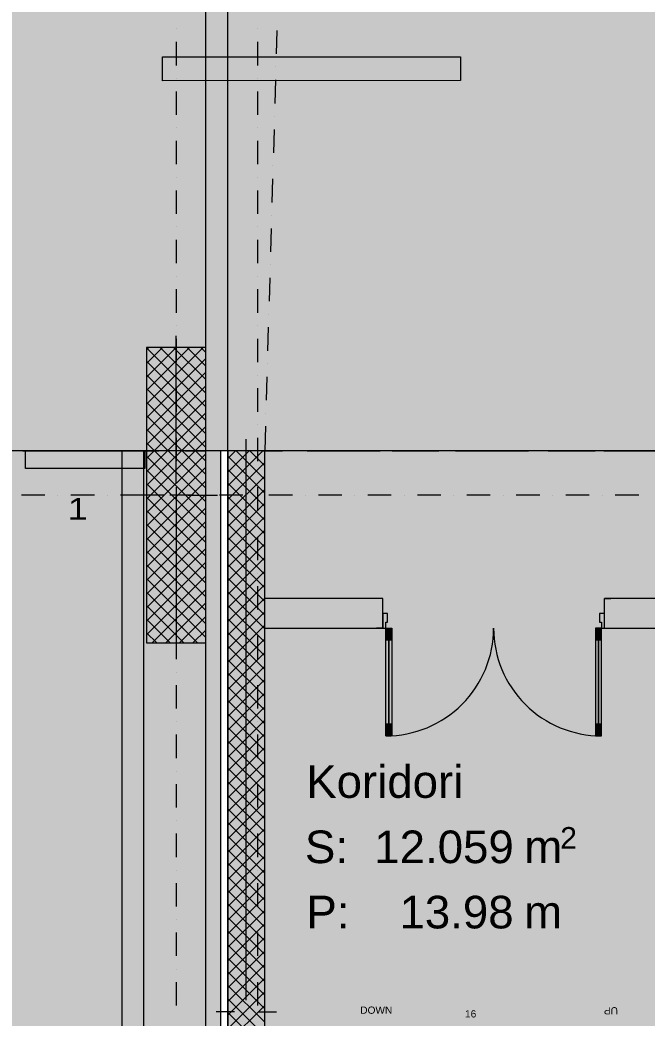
# Model space of a CAD drawing. Header units: centimetres. Extents: x -6805 to 4309, y -7338 to 617.
# Drawn here: x -589 to -164, y -1213 to -537 of the extents above; entities that cross this region are included whole.
import ezdxf

# ---------------------------------------------------------------- set-up
doc = ezdxf.new("R2010")
doc.units = ezdxf.units.CM
for name, color, linetype, true_color in [('PDF_ - MESI I RRUGES', 7, 'Continuous', 0x7f7f7f), ('PDF_ - rruga_ndarjet anesore', 7, 'Continuous', 0x7f7f7f), ('PDF_065 Möbel Einrichtung', 7, 'Continuous', 0x7f7f7f), ('PDF_A - Akset', 7, 'Continuous', 0xfd4435), ('PDF_A - Pllaka Themel', 7, 'Continuous', 0x7f7f7f), ('PDF_A -Polyline', 7, 'Continuous', 0x7f7f7f), ('PDF_Solid Fills', 7, 'Continuous', 0x029e21), ('PDF_Structural - Stair & Railing', 171, 'Continuous', 0xaaaaff)]:
    doc.layers.add(name, color=color, linetype=linetype, true_color=true_color)
for name, color, linetype in [('PDF_- GARAZHE', 7, 'Continuous'), ('PDF_A - Fill Zone', 7, 'Continuous'), ('PDF_A - Muret', 7, 'Continuous'), ('PDF_A - Shtyllat', 7, 'Continuous'), ('PDF_Text', 7, 'Continuous')]:
    doc.layers.add(name, color=color, linetype=linetype)
doc.styles.add('PDF Arial', font='')
doc.styles.get('PDF Arial').set_extended_font_data('Arial')

msp = doc.modelspace()

# ---------------------------------------------------------------- hatches: boundary and pattern name
at = {"layer": 'PDF_A - Fill Zone', "true_color": 0x93a0c6, "transparency": 33554559}
for points in [[(-462.67, -828.73), (-1883.87, -828.73), (-1883.87, -1589.37), (-2414.31, -1589.37), (-2414.31, -828.73), (-2919.73, -828.73), (-2919.73, -308.22), (-462.67, -308.22)], [(-447.66, -308.22), (916.94, -308.22), (916.94, -1306.84), (921.31, -1326.37), (872.49, -1337.33), (1189.12, -2748.46), (667.5, -2865.5), (356.01, -1477.32), (320.99, -1485.18), (248.37, -1161.51), (-99.87, -1161.51), (-99.87, -1589.37), (-447.66, -1589.37)]]:
    msp.add_hatch(color=253, dxfattribs=at).paths.add_polyline_path(points)
at = {"layer": 'PDF_A - Muret', "true_color": 0xffffff, "transparency": 33554559}
for points in [[(-342.57, -938.83), (-339.36, -938.83), (-339.36, -944.83), (-340.57, -944.83), (-340.57, -948.84), (-342.57, -948.84)], [(-195.65, -938.83), (-192.45, -938.83), (-192.45, -948.84), (-194.44, -948.84), (-194.44, -944.83), (-195.65, -944.83)]]:
    msp.add_hatch(color=7, dxfattribs=at).paths.add_polyline_path(points)
at = {"layer": 'PDF_A - Pllaka Themel', "true_color": 0xd5d5d5, "transparency": 33554559}
h = msp.add_hatch(color=254, dxfattribs=at)
h.paths.add_polyline_path([(-5581.92, -878.77), (-5581.92, -838.74), (-5656.99, -838.74), (-5656.99, -378.27), (-5641.97, -378.27), (-5641.97, 287.29), (-2884.66, 287.29), (-432.6, 287.29), (-419.79, 287.29), (978.3, 287.29), (978.3, -308.22), (1644.1, -308.22), (1644.1, -1142.36), (931.04, -1302.36), (1552.22, -1164.4), (1863.25, -2555.08), (1863.27, -2555.07), (2158.71, -3867.26), (2155.22, -3868.03), (2646.93, -6059.23), (2017.8, -6200.41), (2017.67, -6199.86), (-1597.03, -7011.01), (-1702.67, -6540.31), (-1846.28, -6572.52), (-1976.98, -6060.13), (-1982.53, -5964.43), (-1838.96, -5932.29), (-2055.74, -4966.25), (-2419.29, -4966.25), (-2929.7, -4966.25), (-2929.7, -2144.79), (-2909.68, -2144.79), (-2904.73, -1595.67), (-4731.2, -1619.36), (-4671.15, -1619.36), (-4671.15, -2159.83), (-5099.03, -2159.81), (-5102.54, -2159.76), (-5106.05, -2159.61), (-5109.55, -2159.37), (-5113.04, -2159.02), (-5116.52, -2158.59), (-5119.99, -2158.04), (-5123.44, -2157.41), (-5126.87, -2156.67), (-5130.27, -2155.85), (-5133.66, -2154.92), (-5137.02, -2153.9), (-5140.35, -2152.79), (-5143.64, -2151.59), (-5146.9, -2150.29), (-5150.13, -2148.9), (-5153.31, -2147.42), (-5156.45, -2145.85), (-5159.54, -2144.2), (-5162.59, -2142.46), (-5165.59, -2140.63), (-5168.53, -2138.72), (-5171.42, -2136.74), (-5174.26, -2134.66), (-5177.03, -2132.51), (-5179.74, -2130.29), (-5182.39, -2127.99), (-5184.97, -2125.61), (-5187.49, -2123.17), (-5189.94, -2120.65), (-5192.31, -2118.06), (-5194.61, -2115.42), (-5196.84, -2112.71), (-5198.99, -2109.93), (-5201.06, -2107.1), (-5203.05, -2104.21), (-5204.96, -2101.26), (-5206.78, -2098.27), (-5208.52, -2095.21), (-5210.18, -2092.12), (-5211.74, -2088.99), (-5213.22, -2085.8), (-5214.61, -2082.58), (-5215.9, -2079.32), (-5217.11, -2076.02), (-5218.22, -2072.69), (-5219.24, -2069.33), (-5220.16, -2065.95), (-5220.99, -2062.55), (-5221.72, -2059.11), (-5222.36, -2055.66), (-5222.9, -2052.19), (-5223.34, -2048.71), (-5223.69, -2045.22), (-5223.93, -2041.71), (-5224.08, -2038.21), (-5224.13, -2034.71), (-5224.12, -1589.37), (-5276.67, -1564.36), (-5842.14, -1564.36), (-5842.14, -878.77)])
h.paths.add_polyline_path([(-1884.8, -2746.4), (-1725.78, -2754.1), (-263.28, -2617.91), (-272.05, -2578.85), (-296.78, -2580.25), (-343.47, -2075.77), (-1348.13, -2129.78), (-1534.78, -2147.18), (-1533.4, -2162.02), (-1836.78, -2167.48), (-1836.78, -2147.45), (-1876.81, -2147.45), (-1876.81, -2187.49), (-1531.07, -2187.03), (-1493.33, -2681.24), (-1884.8, -2706.36)])
h.paths.add_polyline_path([(-452.61, -1589.37), (-91.92, -1583.39), (-92.31, -1174.02), (283, -1174.02), (283, -828.73), (-419.79, -828.73), (-427.6, -828.73), (-452.61, -828.73)])
h.paths.add_polyline_path([(413.21, -3713.81), (401.11, -3715.64), (389.02, -3717.55), (376.94, -3719.54), (364.87, -3721.61), (352.83, -3723.77), (340.79, -3726.01), (328.77, -3728.32), (316.77, -3730.71), (304.78, -3733.18)])
at = {"layer": 'PDF_A - Pllaka Themel', "true_color": 0xbfbfbf, "transparency": 33554559}
h = msp.add_hatch(color=9, dxfattribs=at)
h.paths.add_polyline_path([(-5637.01, -378.27), (-5637.01, -315.22), (-447.66, -308.19), (-447.66, -308.22), (963.52, -308.22), (963.52, -763.68), (936, -763.68), (936, -863.76), (963.52, -863.76), (964.76, -1337.14), (925.69, -1345.91), (892.3, -1353.4), (988.45, -1782.56), (1104.37, -2300.85), (1195.01, -2706.12), (1170.59, -2711.59), (1193.36, -2813.05), (1455.74, -3983.06), (1827.47, -5638.02), (1828.36, -5640.74), (1829.15, -5643.5), (1829.85, -5646.27), (1830.45, -5649.07), (1830.96, -5651.88), (1831.36, -5654.72), (1831.66, -5657.56), (1831.87, -5660.41), (1831.97, -5663.28), (1831.97, -5666.14), (1831.89, -5669), (1831.69, -5671.85), (1831.39, -5674.7), (1831, -5677.54), (1830.51, -5680.35), (1829.92, -5683.16), (1829.24, -5685.93), (1828.46, -5688.68), (1827.57, -5691.41), (1826.6, -5694.1), (1825.54, -5696.75), (1824.38, -5699.37), (1823.12, -5701.94), (1821.78, -5704.47), (1820.36, -5706.95), (1818.84, -5709.39), (1817.26, -5711.76), (1815.57, -5714.08), (1813.81, -5716.34), (1811.98, -5718.54), (1810.07, -5720.67), (1808.09, -5722.73), (1806.03, -5724.72), (1803.91, -5726.64), (1801.72, -5728.48), (1799.47, -5730.25), (1797.16, -5731.93), (1794.79, -5733.54), (1792.36, -5735.06), (1789.88, -5736.5), (1787.36, -5737.84), (1784.8, -5739.1), (1782.18, -5740.27), (1779.53, -5741.34), (1776.84, -5742.32), (-1865.84, -6559.76), (-1972.03, -6060.13), (1187.39, -5351.16), (1189.51, -5350.66), (1191.61, -5350.07), (1193.68, -5349.39), (1195.73, -5348.62), (1197.73, -5347.75), (1199.69, -5346.8), (1201.61, -5345.77), (1203.49, -5344.64), (1205.3, -5343.44), (1207.07, -5342.15), (1208.77, -5340.79), (1210.42, -5339.35), (1212, -5337.85), (1213.51, -5336.27), (1214.94, -5334.62), (1216.3, -5332.92), (1217.59, -5331.15), (1218.79, -5329.34), (1219.92, -5327.46), (1220.96, -5325.54), (1221.91, -5323.58), (1222.78, -5321.58), (1223.55, -5319.53), (1224.23, -5317.46), (1224.82, -5315.36), (1225.32, -5313.24), (1225.72, -5311.09), (1226.02, -5308.93), (1226.23, -5306.75), (1226.34, -5304.58), (1226.35, -5302.4), (1226.28, -5300.21), (1226.1, -5298.04), (1225.82, -5295.88), (1225.45, -5293.73), (1224.97, -5291.59), (967.71, -4147.99), (967.16, -4145.82), (966.5, -4143.68), (965.76, -4141.58), (964.92, -4139.51), (963.99, -4137.47), (962.97, -4135.49), (961.86, -4133.55), (960.67, -4131.65), (959.39, -4129.82), (958.04, -4128.05), (956.6, -4126.34), (955.09, -4124.68), (953.5, -4123.11), (951.86, -4121.6), (950.14, -4120.18), (948.36, -4118.82), (946.52, -4117.55), (944.63, -4116.36), (942.68, -4115.26), (940.7, -4114.24), (938.66, -4113.31), (936.59, -4112.48), (934.48, -4111.74), (932.34, -4111.1), (930.17, -4110.55), (927.98, -4110.1), (925.78, -4109.75), (923.56, -4109.49), (921.33, -4109.34), (919.09, -4109.28), (916.86, -4109.32), (914.63, -4109.47), (912.41, -4109.71), (910.2, -4110.05), (908.01, -4110.49), (526.4, -4196.13), (467.81, -4209.28), (455.58, -4213.1), (443.37, -4217.02), (431.2, -4221.04), (419.06, -4225.14), (406.95, -4229.34), (394.87, -4233.64), (382.82, -4238.02), (370.82, -4242.51), (358.84, -4247.08), (346.9, -4251.74), (335, -4256.5), (323.13, -4261.35), (311.3, -4266.29), (299.52, -4271.32), (287.76, -4276.44), (276.06, -4281.65), (264.38, -4286.96), (252.76, -4292.35), (241.17, -4297.83), (229.62, -4303.41), (218.13, -4309.06), (206.67, -4314.81), (195.26, -4320.65), (183.89, -4326.58), (172.57, -4332.6), (161.3, -4338.69), (150.07, -4344.88), (138.9, -4351.16), (127.76, -4357.52), (116.69, -4363.96), (105.66, -4370.49), (94.67, -4377.1), (83.75, -4383.8), (72.87, -4390.59), (62.05, -4397.46), (51.28, -4404.41), (40.57, -4411.44), (29.91, -4418.56), (19.3, -4425.76), (8.75, -4433.04), (-1.74, -4440.41), (-13.44, -4447.77), (-25.18, -4455.07), (-36.98, -4462.26), (-48.83, -4469.39), (-60.73, -4476.42), (-72.67, -4483.38), (-84.67, -4490.25), (-96.72, -4497.03), (-108.81, -4503.72), (-120.96, -4510.33), (-133.14, -4516.85), (-145.38, -4523.29), (-157.66, -4529.64), (-169.99, -4535.9), (-182.35, -4542.07), (-194.77, -4548.16), (-207.22, -4554.16), (-219.72, -4560.06), (-232.26, -4565.88), (-244.84, -4571.62), (-257.46, -4577.25), (-270.12, -4582.81), (-282.82, -4588.26), (-295.56, -4593.64), (-308.33, -4598.91), (-321.15, -4604.1), (-333.99, -4609.2), (-346.88, -4614.21), (-359.81, -4619.12), (-372.76, -4623.95), (-385.74, -4628.67), (-398.77, -4633.31), (-411.82, -4637.86), (-424.92, -4642.31), (-438.03, -4646.67), (-451.18, -4650.93), (-464.37, -4655.11), (-477.57, -4659.18), (-490.81, -4663.17), (-2040.76, -5010.98), (-2050.79, -4966.25), (-2414.34, -4966.25), (-2414.34, -4749.36), (-2414.57, -2387.78), (-2414.58, -2276.48), (-2415.05, -2272.78), (-2415.63, -2269.1), (-2416.31, -2265.43), (-2417.08, -2261.78), (-2417.93, -2258.14), (-2418.89, -2254.54), (-2419.94, -2250.96), (-2421.09, -2247.41), (-2422.32, -2243.88), (-2423.65, -2240.39), (-2425.06, -2236.94), (-2426.57, -2233.53), (-2428.15, -2230.15), (-2429.84, -2226.82), (-2431.6, -2223.53), (-2433.45, -2220.29), (-2435.38, -2217.11), (-2437.39, -2213.97), (-2439.5, -2210.88), (-2441.67, -2207.85), (-2443.93, -2204.87), (-2446.26, -2201.96), (-2448.66, -2199.11), (-2451.13, -2196.32), (-2453.69, -2193.59), (-2456.31, -2190.94), (-2459, -2188.35), (-2461.74, -2185.84), (-2464.57, -2183.38), (-2467.45, -2181.02), (-2470.39, -2178.72), (-2473.38, -2176.5), (-2476.44, -2174.36), (-2479.55, -2172.3), (-2482.72, -2170.32), (-2485.93, -2168.43), (-2489.19, -2166.61), (-2492.5, -2164.89), (-2495.85, -2163.24), (-2499.24, -2161.69), (-2502.68, -2160.23), (-2506.15, -2158.85), (-2509.65, -2157.57), (-2513.18, -2156.38), (-2904.72, -2164.81), (-2899.72, -1589.37), (-2414.31, -1589.37), (-2414.31, -828.73), (-4726.25, -828.73), (-4726.25, -1619.36), (-5219.16, -1619.35), (-5219.16, -2036.14), (-5219.17, -2034.71), (-5219.16, -1589.37), (-5271.71, -1564.36), (-5253.39, -1564.36), (-5253.39, -878.77), (-5576.97, -878.77), (-5576.97, -838.74), (-5652.02, -838.74), (-5652.02, -378.27)])
h.paths.add_polyline_path([(-1883.87, -1589.37), (-1863.84, -1589.37), (-1863.84, -1634.38), (-1863.88, -1634.38), (-1863.88, -2147.18), (-1836.55, -2147.45), (-1871.85, -2147.45), (-1871.85, -2187.49), (-1831.82, -2187.43), (-1831.82, -2147.5), (-1529.51, -2150.6), (-1526.54, -2182.48), (-1488.38, -2681.24), (-1718.52, -2706.37), (-1879.85, -2706.36), (-1879.85, -2746.4), (-1720.83, -2754.1), (-221.28, -2598.22), (-135.83, -2979.09), (-1425.42, -3268.45), (-1880.43, -3268.45), (-1873.52, -4356.82), (-1873.76, -4358.94), (-1873.89, -4361.07), (-1873.93, -4363.2), (-1873.88, -4365.33), (-1873.71, -4367.46), (-1873.46, -4369.58), (-1873.11, -4371.68), (-1872.67, -4373.76), (-1872.13, -4375.84), (-1871.5, -4377.87), (-1870.77, -4379.88), (-1869.95, -4381.85), (-1869.05, -4383.78), (-1868.06, -4385.67), (-1866.97, -4387.5), (-1865.81, -4389.3), (-1864.58, -4391.03), (-1863.26, -4392.71), (-1861.87, -4394.32), (-1860.39, -4395.87), (-1858.86, -4397.35), (-1857.26, -4398.76), (-1855.59, -4400.1), (-1853.87, -4401.36), (-1852.09, -4402.54), (-1850.27, -4403.63), (-1848.39, -4404.64), (-1846.46, -4405.56), (-1844.51, -4406.4), (-1842.5, -4407.15), (-1840.47, -4407.79), (-1838.41, -4408.35), (-1836.33, -4408.82), (-1834.23, -4409.19), (-1832.12, -4409.47), (-1829.99, -4409.65), (-1827.86, -4409.72), (-1825.73, -4409.7), (-1823.6, -4409.59), (-1821.48, -4409.38), (-1819.37, -4409.07), (-657.92, -4148.44), (-657.8, -4148.96), (-640.87, -4142.08), (-623.98, -4135.12), (-607.12, -4128.08), (-590.3, -4120.94), (-573.52, -4113.7), (-556.78, -4106.38), (-540.08, -4098.97), (-523.41, -4091.48), (-506.79, -4083.89), (-490.21, -4076.22), (-473.66, -4068.46), (-457.17, -4060.61), (-440.7, -4052.67), (-424.29, -4044.65), (-407.92, -4036.54), (-391.58, -4028.34), (-375.3, -4020.05), (-359.06, -4011.68), (-342.86, -4003.22), (-326.71, -3994.68), (-310.6, -3986.05), (-294.54, -3977.33), (-278.53, -3968.52), (-262.57, -3959.64), (-246.65, -3950.67), (-230.77, -3941.62), (-214.95, -3932.48), (-199.18, -3923.26), (-183.46, -3913.95), (-171.76, -3907.67), (-160.01, -3901.48), (-148.21, -3895.39), (-136.38, -3889.37), (-124.5, -3883.45), (-112.58, -3877.6), (-100.62, -3871.85), (-88.61, -3866.18), (-76.56, -3860.6), (-64.48, -3855.1), (-52.35, -3849.7), (-40.19, -3844.39), (-27.98, -3839.16), (-15.74, -3834.02), (-3.46, -3828.97), (8.86, -3824), (21.21, -3819.14), (33.59, -3814.35), (46.01, -3809.67), (58.47, -3805.06), (70.95, -3800.56), (83.47, -3796.14), (96.03, -3791.81), (108.6, -3787.57), (121.22, -3783.42), (133.86, -3779.37), (146.53, -3775.41), (159.23, -3771.54), (171.96, -3767.76), (184.72, -3764.08), (197.49, -3760.49), (210.3, -3756.99), (223.14, -3753.59), (235.99, -3750.28), (248.88, -3747.06), (261.78, -3743.94), (274.7, -3740.9), (287.65, -3737.97), (300.62, -3735.12), (313.61, -3732.38), (326.61, -3729.72), (339.65, -3727.16), (352.69, -3724.7), (365.76, -3722.33), (378.83, -3720.06), (391.93, -3717.88), (405.04, -3715.79), (418.17, -3713.81), (787.26, -3630.98), (789.38, -3630.46), (791.47, -3629.84), (793.53, -3629.14), (795.57, -3628.34), (797.56, -3627.45), (799.52, -3626.48), (801.42, -3625.43), (803.29, -3624.3), (805.1, -3623.08), (806.86, -3621.79), (808.55, -3620.42), (810.19, -3618.97), (811.77, -3617.46), (813.27, -3615.88), (814.71, -3614.24), (816.07, -3612.54), (817.36, -3610.77), (818.57, -3608.95), (819.69, -3607.09), (820.73, -3605.17), (821.69, -3603.21), (822.57, -3601.21), (823.36, -3599.18), (824.06, -3597.11), (824.66, -3595.01), (825.17, -3592.89), (825.6, -3590.75), (825.93, -3588.6), (826.16, -3586.43), (826.3, -3584.25), (826.34, -3582.06), (826.3, -3579.89), (826.14, -3577.71), (825.91, -3575.54), (825.57, -3573.38), (825.14, -3571.24), (681.41, -2927.91), (734.37, -2916.03), (711.61, -2814.58), (658.74, -2826.44), (287.95, -1174.02), (287.95, -828.73), (-447.66, -828.73), (-1883.87, -828.73)])

# ---------------------------------------------------------------- linework, layer by layer
at = {"layer": 'PDF_ - MESI I RRUGES', "lineweight": 0}
for points in [[(-492.05, -561.66), (-290.01, -561.48)], [(-290.01, -561.48), (-290.01, -577.7)], [(-492.05, -577.91), (-492.05, -561.66)], [(-290.01, -577.7), (-492.05, -577.91)]]:
    msp.add_lwpolyline(points, dxfattribs=at)
at = {"layer": 'PDF_ - MESI I RRUGES', "color": 7, "true_color": 0xffffff, "transparency": 33554559}
msp.add_solid([(-492.05, -577.91), (-492.05, -561.66), (-290.01, -577.7), (-290.01, -561.48)], dxfattribs=at)
at = {"layer": 'PDF_ - rruga_ndarjet anesore', "lineweight": 0}
for points in [[(-584.77, -840.74), (-584.77, -828.73)], [(-584.77, -828.73), (-504.03, -828.73)], [(-504.03, -828.73), (-504.03, -840.74)], [(-504.03, -840.74), (-584.77, -840.74)]]:
    msp.add_lwpolyline(points, dxfattribs=at)
at = {"layer": 'PDF_ - rruga_ndarjet anesore', "color": 7, "true_color": 0xffffff, "transparency": 33554559}
msp.add_solid([(-584.77, -840.74), (-584.77, -828.73), (-504.03, -840.74), (-504.03, -828.73)], dxfattribs=at)
at = {"layer": 'PDF_- GARAZHE', "color": 254, "true_color": 0xccccff, "transparency": 33554559}
msp.add_solid([(-918.1, -1369.19), (-918.1, -828.73), (-462.67, -1369.19), (-462.67, -828.73)], dxfattribs=at)
at = {"layer": 'PDF_065 Möbel Einrichtung', "lineweight": 0}
for points in [[(-504.57, -828.73), (-519.58, -828.73)], [(-519.58, -828.73), (-519.58, -1369.19)], [(-504.57, -1369.19), (-504.57, -828.73)]]:
    msp.add_lwpolyline(points, dxfattribs=at)
at = {"layer": 'PDF_065 Möbel Einrichtung', "color": 7, "true_color": 0xffffff, "transparency": 33554559}
msp.add_solid([(-504.57, -828.73), (-504.57, -1369.19), (-519.58, -828.73), (-519.58, -1369.19)], dxfattribs=at)
at = {"layer": 'PDF_A - Akset', "color": 21, "lineweight": 0, "true_color": 0xff9955}
for points in [[(-462.67, -538.43), (-462.67, -538.43)], [(-462.67, -563.15), (-462.67, -547.26)], [(-414.42, -543.77), (-414.88, -559.65)], [(-462.67, -571.98), (-462.67, -571.98)], [(-415.13, -568.47), (-415.13, -568.47)], [(-462.67, -596.69), (-462.67, -580.8)], [(-415.39, -577.29), (-415.85, -593.18)], [(-416.1, -602.01), (-416.1, -602.01)], [(-462.67, -605.52), (-462.67, -605.52)], [(-462.67, -630.23), (-462.67, -614.35)], [(-416.35, -610.83), (-416.82, -626.71)], [(-417.06, -635.53), (-417.06, -635.53)], [(-462.67, -639.06), (-462.67, -639.06)], [(-462.67, -663.78), (-462.67, -647.89)], [(-417.32, -644.35), (-417.78, -660.23)], [(-418.03, -669.06), (-418.03, -669.06)], [(-462.67, -672.6), (-462.67, -672.6)], [(-462.67, -697.32), (-462.67, -681.43)], [(-418.29, -677.88), (-418.75, -693.77)], [(-419, -702.59), (-419, -702.59)], [(-462.67, -706.15), (-462.67, -706.15)], [(-462.67, -730.86), (-462.67, -714.97)], [(-419.25, -711.41), (-419.72, -727.29)], [(-419.96, -736.12), (-419.96, -736.12)], [(-462.67, -739.69), (-462.67, -739.69)], [(-462.67, -764.4), (-462.67, -748.51)], [(-420.22, -744.94), (-420.68, -760.82)], [(-420.93, -769.64), (-420.93, -769.64)], [(-462.67, -773.23), (-462.67, -773.23)], [(-462.67, -797.95), (-462.67, -782.06)], [(-421.19, -778.46), (-421.65, -794.35)], [(-421.9, -803.17), (-421.9, -803.17)], [(-462.67, -806.77), (-462.67, -806.77)], [(-462.67, -828.73), (-462.67, -815.6)], [(-422.16, -812), (-422.63, -828.73)], [(-586.29, -828.73), (-586.29, -828.73)], [(-577.45, -828.73), (-561.57, -828.73)], [(-552.74, -828.73), (-552.74, -828.73)], [(-543.91, -828.73), (-528.02, -828.73)], [(-519.2, -828.73), (-519.2, -828.73)], [(-510.37, -828.73), (-494.49, -828.73)], [(-485.65, -828.73), (-485.65, -828.73)], [(-476.83, -828.73), (-462.67, -828.73)], [(-422.63, -828.73), (-411.59, -828.73)], [(-402.76, -828.73), (-402.76, -828.73)], [(-393.93, -828.73), (-378.04, -828.73)], [(-369.22, -828.73), (-369.22, -828.73)], [(-360.4, -828.73), (-344.51, -828.73)], [(-335.67, -828.73), (-335.67, -828.73)], [(-326.85, -828.73), (-310.96, -828.73)], [(-302.13, -828.73), (-302.13, -828.73)], [(-293.31, -828.73), (-277.42, -828.73)], [(-268.6, -828.73), (-268.6, -828.73)], [(-259.76, -828.73), (-243.88, -828.73)], [(-235.05, -828.73), (-235.05, -828.73)], [(-226.22, -828.73), (-210.33, -828.73)], [(-201.51, -828.73), (-201.51, -828.73)], [(-192.68, -828.73), (-176.8, -828.73)], [(-167.96, -828.73), (-167.96, -828.73)]]:
    msp.add_lwpolyline(points, dxfattribs=at)
at = {"layer": 'PDF_A - Akset', "lineweight": 0}
for points in [[(-482.69, -542.64), (-482.69, -542.64)], [(-427.65, -542.64), (-427.65, -542.64)], [(-482.69, -551.47), (-482.69, -567.36)], [(-427.65, -551.47), (-427.65, -567.36)], [(-482.69, -576.18), (-482.69, -576.18)], [(-427.65, -576.18), (-427.65, -576.18)], [(-482.69, -585), (-482.69, -600.89)], [(-427.65, -585), (-427.65, -600.89)], [(-482.69, -609.73), (-482.69, -609.73)], [(-427.65, -609.73), (-427.65, -609.73)], [(-482.69, -618.55), (-482.69, -634.44)], [(-427.65, -618.55), (-427.65, -634.44)], [(-482.69, -643.27), (-482.69, -643.27)], [(-427.65, -643.27), (-427.65, -643.27)], [(-482.69, -652.09), (-482.69, -667.98)], [(-427.65, -652.09), (-427.65, -667.98)], [(-482.69, -676.8), (-482.69, -676.8)], [(-427.65, -676.8), (-427.65, -676.8)], [(-482.69, -685.64), (-482.69, -701.53)], [(-427.65, -685.64), (-427.65, -701.53)], [(-482.69, -710.35), (-482.69, -710.35)], [(-427.65, -710.35), (-427.65, -710.35)], [(-482.69, -719.18), (-482.69, -735.07)], [(-427.65, -719.18), (-427.65, -735.07)], [(-482.69, -743.89), (-482.69, -743.89)], [(-427.65, -743.89), (-427.65, -743.89)], [(-482.69, -752.72), (-482.69, -768.6)], [(-427.65, -752.72), (-427.65, -768.6)], [(-482.69, -777.44), (-482.69, -777.44)], [(-427.65, -777.44), (-427.65, -777.44)], [(-482.69, -786.26), (-482.69, -802.15)], [(-427.65, -786.26), (-427.65, -802.15)], [(-482.69, -810.98), (-482.69, -810.98)], [(-427.65, -810.98), (-427.65, -810.98)], [(-482.69, -819.8), (-482.69, -835.69)], [(-427.65, -819.8), (-427.65, -835.69)], [(-482.69, -844.52), (-482.69, -844.52)], [(-427.65, -844.52), (-427.65, -844.52)], [(-571.64, -858.76), (-587.53, -858.76)], [(-562.81, -858.76), (-562.81, -858.76)], [(-538.1, -858.76), (-553.99, -858.76)], [(-529.28, -858.76), (-529.28, -858.76)], [(-504.56, -858.76), (-520.44, -858.76)], [(-495.73, -858.76), (-495.73, -858.76)], [(-471.01, -858.76), (-486.9, -858.76)], [(-482.69, -853.35), (-482.69, -869.24)], [(-462.19, -858.76), (-462.19, -858.76)], [(-437.48, -858.76), (-453.36, -858.76)], [(-428.64, -858.76), (-428.64, -858.76)], [(-427.65, -853.35), (-427.65, -869.24)], [(-403.93, -858.76), (-419.82, -858.76)], [(-395.1, -858.76), (-395.1, -858.76)], [(-370.39, -858.76), (-386.28, -858.76)], [(-361.56, -858.76), (-361.56, -858.76)], [(-336.84, -858.76), (-352.73, -858.76)], [(-328.02, -858.76), (-328.02, -858.76)], [(-303.31, -858.76), (-319.2, -858.76)], [(-294.48, -858.76), (-294.48, -858.76)], [(-269.77, -858.76), (-285.65, -858.76)], [(-260.93, -858.76), (-260.93, -858.76)], [(-236.22, -858.76), (-252.11, -858.76)], [(-227.4, -858.76), (-227.4, -858.76)], [(-202.68, -858.76), (-218.56, -858.76)], [(-193.85, -858.76), (-193.85, -858.76)], [(-169.13, -858.76), (-185.02, -858.76)], [(-482.69, -878.06), (-482.69, -878.06)], [(-427.65, -878.06), (-427.65, -878.06)], [(-482.69, -886.88), (-482.69, -902.77)], [(-427.65, -886.88), (-427.65, -902.77)], [(-482.69, -911.6), (-482.69, -911.6)], [(-427.65, -911.6), (-427.65, -911.6)], [(-482.69, -920.43), (-482.69, -936.32)], [(-427.65, -920.43), (-427.65, -936.32)], [(-482.69, -945.15), (-482.69, -945.15)], [(-427.65, -945.15), (-427.65, -945.15)], [(-482.69, -953.97), (-482.69, -969.86)], [(-427.65, -953.97), (-427.65, -969.86)], [(-482.69, -978.68), (-482.69, -978.68)], [(-427.65, -978.68), (-427.65, -978.68)], [(-482.69, -987.52), (-482.69, -1003.4)], [(-427.65, -987.52), (-427.65, -1003.4)], [(-482.69, -1012.23), (-482.69, -1012.23)], [(-427.65, -1012.23), (-427.65, -1012.23)], [(-482.69, -1021.06), (-482.69, -1036.95)], [(-427.65, -1021.06), (-427.65, -1036.95)], [(-482.69, -1045.77), (-482.69, -1045.77)], [(-427.65, -1045.77), (-427.65, -1045.77)], [(-482.69, -1054.59), (-482.69, -1070.48)], [(-427.65, -1054.59), (-427.65, -1070.48)], [(-482.69, -1079.32), (-482.69, -1079.32)], [(-427.65, -1079.32), (-427.65, -1079.32)], [(-482.69, -1088.14), (-482.69, -1104.03)], [(-427.65, -1088.14), (-427.65, -1104.03)], [(-482.69, -1112.86), (-482.69, -1112.86)], [(-427.65, -1112.86), (-427.65, -1112.86)], [(-482.69, -1121.68), (-482.69, -1137.57)], [(-427.65, -1121.68), (-427.65, -1137.57)], [(-482.69, -1146.39), (-482.69, -1146.39)], [(-427.65, -1146.39), (-427.65, -1146.39)], [(-482.69, -1155.23), (-482.69, -1171.11)], [(-427.65, -1155.23), (-427.65, -1171.11)], [(-482.69, -1179.94), (-482.69, -1179.94)], [(-427.65, -1179.94), (-427.65, -1179.94)], [(-482.69, -1188.76), (-482.69, -1204.65)], [(-427.65, -1188.76), (-427.65, -1204.65)]]:
    msp.add_lwpolyline(points, dxfattribs=at)
at = {"layer": 'PDF_A - Muret', "lineweight": 0}
for points in [[(-342.57, -928.82), (-422.63, -928.82)], [(-342.57, -928.82), (-346.87, -928.82)], [(-342.57, -938.83), (-342.57, -928.82)], [(-192.45, -928.82), (-188.14, -928.82)], [(-192.45, -938.83), (-192.45, -928.82)], [(-112.38, -928.82), (-192.45, -928.82)], [(-342.57, -948.84), (-342.57, -938.83)], [(-192.45, -948.84), (-192.45, -938.83)], [(-422.63, -948.84), (-342.57, -948.84)], [(-342.57, -948.84), (-346.87, -948.84)], [(-192.45, -948.84), (-188.14, -948.84)], [(-192.45, -948.84), (-112.38, -948.84)]]:
    msp.add_lwpolyline(points, dxfattribs=at)
at = {"layer": 'PDF_A - Muret', "color": 11, "lineweight": 0, "true_color": 0xfd8379}
for points in [[(-342.57, -928.82), (-346.87, -928.82)], [(-342.57, -928.82), (-346.87, -928.82)], [(-342.57, -938.83), (-342.57, -928.82)], [(-342.57, -938.83), (-342.57, -928.82)], [(-192.45, -938.83), (-192.45, -928.82)], [(-192.45, -938.83), (-192.45, -928.82)], [(-192.45, -928.82), (-188.14, -928.82)], [(-192.45, -928.82), (-188.14, -928.82)], [(-342.57, -938.83), (-342.57, -948.84)], [(-339.36, -938.83), (-342.57, -938.83)], [(-342.57, -948.84), (-342.57, -938.83)], [(-342.57, -948.84), (-342.57, -938.83)], [(-339.36, -944.83), (-339.36, -938.83)], [(-195.65, -938.83), (-195.65, -944.83)], [(-192.45, -938.83), (-195.65, -938.83)], [(-192.45, -948.84), (-192.45, -938.83)], [(-192.45, -948.84), (-192.45, -938.83)], [(-192.45, -948.84), (-192.45, -938.83)], [(-340.57, -948.84), (-340.57, -944.83)], [(-340.57, -944.83), (-339.36, -944.83)], [(-195.65, -944.83), (-194.44, -944.83)], [(-194.44, -944.83), (-194.44, -948.84)], [(-342.57, -948.84), (-346.87, -948.84)], [(-342.57, -948.84), (-346.87, -948.84)], [(-342.57, -948.84), (-340.57, -948.84)], [(-340.57, -956.84), (-340.57, -948.84)], [(-340.57, -948.84), (-336.57, -948.84)], [(-336.57, -948.84), (-336.57, -956.84)], [(-198.45, -948.84), (-198.45, -956.84)], [(-194.44, -948.84), (-198.45, -948.84)], [(-194.44, -948.84), (-192.45, -948.84)], [(-194.44, -956.84), (-194.44, -948.84)], [(-192.45, -948.84), (-188.14, -948.84)], [(-192.45, -948.84), (-188.14, -948.84)], [(-340.57, -1013.89), (-340.57, -956.84)], [(-340.57, -956.84), (-338.56, -956.84)], [(-336.57, -956.84), (-340.57, -956.84)], [(-338.56, -956.84), (-338.56, -1013.89)], [(-338.56, -1013.89), (-338.56, -956.84)], [(-338.56, -956.84), (-336.57, -956.84)], [(-338.56, -1013.89), (-338.56, -956.84)], [(-336.57, -956.84), (-336.57, -1013.89)], [(-196.45, -956.84), (-198.45, -956.84)], [(-198.45, -956.84), (-198.45, -1013.89)], [(-198.45, -956.84), (-194.44, -956.84)], [(-194.44, -956.84), (-196.45, -956.84)], [(-196.45, -956.84), (-196.45, -1013.89)], [(-196.45, -1013.89), (-196.45, -956.84)], [(-196.45, -1013.89), (-196.45, -956.84)], [(-194.44, -1013.89), (-194.44, -956.84)], [(-338.56, -1013.89), (-340.57, -1013.89)], [(-340.57, -1021.9), (-340.57, -1013.89)], [(-340.57, -1013.89), (-336.57, -1013.89)], [(-336.57, -1013.89), (-338.56, -1013.89)], [(-336.57, -1013.89), (-336.57, -1021.9)], [(-198.45, -1013.89), (-196.45, -1013.89)], [(-194.44, -1013.89), (-198.45, -1013.89)], [(-198.45, -1013.89), (-198.45, -1021.9)], [(-196.45, -1013.89), (-194.44, -1013.89)], [(-194.44, -1021.9), (-194.44, -1013.89)], [(-336.57, -1021.9), (-340.57, -1021.9)], [(-198.45, -1021.9), (-194.44, -1021.9)]]:
    msp.add_lwpolyline(points, dxfattribs=at)
for centre, radius, start, end in [((-340.56, -948.85), 73.05, 269.98737, 0.01262), ((-194.46, -948.84), 73.06, 179.99413, 270.01424)]:
    msp.add_arc(centre, radius, start, end, dxfattribs=at)
at = {"layer": 'PDF_A - Muret', "transparency": 33554559}
for points in [[(-422.63, -948.84), (-422.63, -928.82), (-342.57, -948.84), (-342.57, -928.82)], [(-192.45, -948.84), (-192.45, -928.82), (-112.38, -948.84), (-112.38, -928.82)]]:
    msp.add_solid(points, dxfattribs=at)
at = {"layer": 'PDF_A - Muret', "color": 7, "true_color": 0xffffff, "transparency": 33554559}
for points in [[(-336.57, -948.84), (-336.57, -956.84), (-340.57, -948.84), (-340.57, -956.84)], [(-198.45, -948.84), (-194.44, -948.84), (-198.45, -956.84), (-194.44, -956.84)], [(-340.57, -1013.89), (-340.57, -956.84), (-338.56, -1013.89), (-338.56, -956.84)], [(-338.56, -1013.89), (-338.56, -956.84), (-336.57, -1013.89), (-336.57, -956.84)], [(-196.45, -1013.89), (-198.45, -1013.89), (-196.45, -956.84), (-198.45, -956.84)], [(-194.44, -1013.89), (-196.45, -1013.89), (-194.44, -956.84), (-196.45, -956.84)], [(-340.57, -1021.9), (-340.57, -1013.89), (-336.57, -1021.9), (-336.57, -1013.89)], [(-194.44, -1021.9), (-198.45, -1021.9), (-194.44, -1013.89), (-198.45, -1013.89)]]:
    msp.add_solid(points, dxfattribs=at)
at = {"layer": 'PDF_A - Pllaka Themel', "lineweight": 0}
for points in [[(-447.66, -1589.37), (-447.66, 462.43)], [(-462.67, -1589.37), (-462.67, 312.31)], [(-447.66, -828.73), (-1883.87, -828.73)], [(-427.6, -828.73), (-452.61, -828.73)], [(-452.61, -828.73), (-452.61, -1589.37)], [(287.95, -828.73), (-447.66, -828.73)], [(-419.79, -828.73), (-427.6, -828.73)], [(283, -828.73), (-419.79, -828.73)]]:
    msp.add_lwpolyline(points, dxfattribs=at)
at = {"layer": 'PDF_A - Pllaka Themel', "color": 7, "true_color": 0xffffff, "transparency": 33554559}
msp.add_solid([(-2919.73, -1589.37), (-2919.73, 312.31), (-462.67, -1589.37), (-462.67, 312.31)], dxfattribs=at)
at = {"layer": 'PDF_A - Shtyllat', "lineweight": 0}
for points in [[(-482.69, -850.75), (-482.69, -750.67)], [(-502.7, -797.02), (-464.36, -758.68)], [(-502.7, -787.83), (-473.56, -758.68)], [(-502.7, -778.63), (-482.75, -758.68)], [(-502.7, -769.42), (-491.96, -758.68)], [(-502.7, -760.23), (-501.16, -758.68)], [(-462.67, -758.68), (-502.7, -758.68)], [(-502.7, -758.68), (-502.7, -958.84)], [(-462.67, -798.82), (-502.7, -758.79)], [(-462.67, -789.62), (-493.61, -758.68)], [(-462.67, -780.42), (-484.42, -758.68)], [(-462.67, -771.22), (-475.21, -758.68)], [(-462.67, -762.02), (-466.02, -758.68)], [(-462.67, -958.84), (-462.67, -758.68)], [(-502.7, -806.23), (-462.67, -766.19)], [(-462.67, -808.02), (-502.7, -767.99)], [(-502.7, -815.42), (-462.67, -775.39)], [(-462.67, -817.22), (-502.7, -777.19)], [(-502.7, -824.63), (-462.67, -784.6)], [(-462.67, -826.42), (-502.7, -786.38)], [(-502.7, -833.83), (-462.67, -793.79)], [(-462.67, -835.63), (-502.7, -795.59)], [(-502.7, -843.02), (-462.67, -802.99)], [(-462.67, -844.82), (-502.7, -804.79)], [(-502.7, -852.23), (-462.67, -812.19)], [(-462.67, -854.02), (-502.7, -813.99)], [(-502.7, -861.43), (-462.67, -821.39)], [(-462.67, -863.22), (-502.7, -823.19)], [(-435.15, -1201.05), (-435.15, -820.73)], [(-502.7, -870.62), (-462.67, -830.6)], [(-447.66, -852.38), (-424.01, -828.73)], [(-447.66, -843.18), (-433.22, -828.73)], [(-447.66, -833.98), (-442.41, -828.73)], [(-422.63, -828.73), (-447.66, -828.73)], [(-447.66, -828.73), (-447.66, -1589.37)], [(-422.63, -848.05), (-441.95, -828.73)], [(-422.63, -838.86), (-432.76, -828.73)], [(-422.63, -829.65), (-423.56, -828.73)], [(-422.63, -1589.37), (-422.63, -828.73)], [(-462.67, -872.42), (-502.7, -832.38)], [(-422.63, -857.26), (-447.66, -832.23)], [(-447.66, -861.58), (-422.63, -836.56)], [(-502.7, -879.83), (-462.67, -839.79)], [(-462.67, -881.63), (-502.7, -841.59)], [(-422.63, -866.45), (-447.66, -841.44)], [(-502.7, -889.02), (-462.67, -848.99)], [(-462.67, -890.82), (-502.7, -850.79)], [(-447.66, -870.78), (-422.63, -845.76)], [(-422.63, -875.65), (-447.66, -850.63)], [(-490.69, -858.76), (-510.72, -858.76)], [(-502.7, -898.23), (-462.67, -858.19)], [(-482.69, -858.76), (-482.69, -858.76)], [(-474.68, -858.76), (-454.67, -858.76)], [(-447.66, -879.98), (-422.63, -854.96)], [(-462.67, -900.02), (-502.7, -859.99)], [(-422.63, -884.86), (-447.66, -859.83)], [(-447.66, -889.18), (-422.63, -864.16)], [(-502.7, -907.43), (-462.67, -867.39)], [(-462.67, -909.22), (-502.7, -869.19)], [(-482.69, -866.76), (-482.69, -966.86)], [(-422.63, -894.05), (-447.66, -869.04)], [(-502.7, -916.62), (-462.67, -876.6)], [(-462.67, -918.42), (-502.7, -878.39)], [(-447.66, -898.38), (-422.63, -873.36)], [(-422.63, -903.26), (-447.66, -878.23)], [(-502.7, -925.83), (-462.67, -885.79)], [(-447.66, -907.58), (-422.63, -882.56)], [(-462.67, -927.63), (-502.7, -887.59)], [(-422.63, -912.46), (-447.66, -887.43)], [(-447.66, -916.78), (-422.63, -891.76)], [(-502.7, -935.02), (-462.67, -894.99)], [(-462.67, -936.82), (-502.7, -896.79)], [(-422.63, -921.65), (-447.66, -896.64)], [(-502.7, -944.23), (-462.67, -904.2)], [(-462.67, -946.02), (-502.7, -905.98)], [(-447.66, -925.98), (-422.63, -900.96)], [(-422.63, -930.86), (-447.66, -905.83)], [(-447.66, -935.18), (-422.63, -910.16)], [(-502.7, -953.43), (-462.67, -913.39)], [(-462.67, -955.23), (-502.7, -915.19)], [(-422.63, -940.05), (-447.66, -915.04)], [(-447.66, -944.38), (-422.63, -919.36)], [(-468.25, -958.84), (-502.7, -924.39)], [(-498.93, -958.84), (-462.67, -922.6)], [(-422.63, -949.26), (-447.66, -924.23)], [(-477.45, -958.84), (-502.7, -933.59)], [(-489.72, -958.84), (-462.67, -931.79)], [(-447.66, -953.58), (-422.63, -928.56)], [(-422.63, -958.46), (-447.66, -933.43)], [(-447.66, -962.79), (-422.63, -937.76)], [(-486.65, -958.84), (-502.7, -942.79)], [(-480.52, -958.84), (-462.67, -940.99)], [(-422.63, -967.65), (-447.66, -942.64)], [(-447.66, -971.98), (-422.63, -946.96)], [(-495.85, -958.84), (-502.7, -951.99)], [(-471.33, -958.84), (-462.67, -950.2)], [(-422.63, -976.86), (-447.66, -951.83)], [(-502.7, -958.84), (-462.67, -958.84)], [(-447.66, -981.18), (-422.63, -956.16)], [(-422.63, -986.05), (-447.66, -961.04)], [(-447.66, -990.38), (-422.63, -965.36)], [(-422.63, -995.26), (-447.66, -970.24)], [(-447.66, -999.58), (-422.63, -974.56)], [(-422.63, -1004.46), (-447.66, -979.43)], [(-447.66, -1008.79), (-422.63, -983.76)], [(-422.63, -1013.65), (-447.66, -988.64)], [(-447.66, -1017.98), (-422.63, -992.96)], [(-422.63, -1022.86), (-447.66, -997.83)], [(-447.66, -1027.18), (-422.63, -1002.16)], [(-422.63, -1032.06), (-447.66, -1007.04)], [(-447.66, -1036.39), (-422.63, -1011.36)], [(-422.63, -1041.26), (-447.66, -1016.24)], [(-447.66, -1045.58), (-422.63, -1020.57)], [(-422.63, -1050.46), (-447.66, -1025.43)], [(-447.66, -1054.78), (-422.63, -1029.76)], [(-422.63, -1059.65), (-447.66, -1034.64)], [(-447.66, -1063.98), (-422.63, -1038.96)], [(-422.63, -1068.86), (-447.66, -1043.83)], [(-447.66, -1073.18), (-422.63, -1048.16)], [(-422.63, -1078.06), (-447.66, -1053.04)], [(-447.66, -1082.39), (-422.63, -1057.36)], [(-422.63, -1087.25), (-447.66, -1062.24)], [(-447.66, -1091.58), (-422.63, -1066.57)], [(-422.63, -1096.46), (-447.66, -1071.43)], [(-447.66, -1100.78), (-422.63, -1075.76)], [(-422.63, -1105.66), (-447.66, -1080.64)], [(-447.66, -1109.99), (-422.63, -1084.96)], [(-422.63, -1114.86), (-447.66, -1089.84)], [(-447.66, -1119.18), (-422.63, -1094.17)], [(-422.63, -1124.06), (-447.66, -1099.04)], [(-447.66, -1128.39), (-422.63, -1103.36)], [(-422.63, -1133.25), (-447.66, -1108.24)], [(-447.66, -1137.58), (-422.63, -1112.57)], [(-422.63, -1142.46), (-447.66, -1117.43)], [(-447.66, -1146.78), (-422.63, -1121.76)], [(-422.63, -1151.66), (-447.66, -1126.64)], [(-447.66, -1155.99), (-422.63, -1130.96)], [(-422.63, -1160.86), (-447.66, -1135.84)], [(-447.66, -1165.18), (-422.63, -1140.17)], [(-422.63, -1170.06), (-447.66, -1145.03)], [(-447.66, -1174.39), (-422.63, -1149.36)], [(-422.63, -1179.26), (-447.66, -1154.24)], [(-447.66, -1183.58), (-422.63, -1158.56)], [(-422.63, -1188.46), (-447.66, -1163.44)], [(-447.66, -1192.78), (-422.63, -1167.77)], [(-422.63, -1197.66), (-447.66, -1172.64)], [(-447.66, -1201.99), (-422.63, -1176.96)], [(-422.63, -1206.86), (-447.66, -1181.84)], [(-447.66, -1211.18), (-422.63, -1186.17)], [(-422.63, -1216.06), (-447.66, -1191.03)], [(-447.66, -1220.39), (-422.63, -1195.36)], [(-422.63, -1225.26), (-447.66, -1200.24)], [(-443.15, -1209.05), (-455.66, -1209.05)], [(-447.66, -1229.59), (-422.63, -1204.56)], [(-422.63, -1234.46), (-447.66, -1209.44)], [(-435.15, -1209.05), (-435.15, -1209.05)], [(-427.14, -1209.05), (-414.63, -1209.05)]]:
    msp.add_lwpolyline(points, dxfattribs=at)
at = {"layer": 'PDF_A - Shtyllat', "color": 8, "true_color": 0x7f7f7f, "transparency": 33554559}
for points in [[(-502.7, -958.84), (-502.7, -758.68), (-462.67, -958.84), (-462.67, -758.68)], [(-447.66, -1589.37), (-447.66, -828.73), (-422.63, -1589.37), (-422.63, -828.73)]]:
    msp.add_solid(points, dxfattribs=at)
at = {"layer": 'PDF_A -Polyline', "lineweight": 0}
for points in [[(-586.57, -828.73), (-554.79, -828.73)], [(-533.6, -828.73), (-502.7, -828.73)], [(-422.63, -828.73), (-410.5, -828.73)], [(-389.32, -828.73), (-357.54, -828.73)], [(-336.36, -828.73), (-304.58, -828.73)], [(-283.4, -828.73), (-251.62, -828.73)], [(-230.43, -828.73), (-198.65, -828.73)], [(-177.47, -828.73), (-145.7, -828.73)]]:
    msp.add_lwpolyline(points, dxfattribs=at)
at = {"layer": 'PDF_Solid Fills', "transparency": 33554559}
msp.add_solid([(-422.63, -1218.07), (-422.63, -828.73), (-112.38, -1218.07), (-112.38, -828.73)], dxfattribs=at)

# ---------------------------------------------------------------- texts
at = {"layer": 'PDF_065 Möbel Einrichtung', "insert": (-556.19, -875.42), "char_height": 14.7378, "attachment_point": 7, "style": 'PDF Arial'}
msp.add_mtext('\\W1.191871;1', dxfattribs=at)
at = {"layer": 'PDF_Structural - Stair & Railing', "char_height": 4.9126, "attachment_point": 7, "style": 'PDF Arial'}
for s, insert in [('\\W1.000899;DOWN', (-357.92, -1210.36)), ('\\W1.001254;16', (-286.9, -1212.86))]:
    msp.add_mtext(s, dxfattribs=dict(at, insert=insert))
at = {"layer": 'PDF_Structural - Stair & Railing', "insert": (-183.22, -1205.75), "char_height": 4.9126, "attachment_point": 7, "rotation": 180, "style": 'PDF Arial'}
msp.add_mtext('\\W1.001324;UP', dxfattribs=at)
at = {"layer": 'PDF_Text', "attachment_point": 7, "style": 'PDF Arial'}
for s, insert, char_height in [('\\W1.000810;Koridori', (-394.53, -1064.24), 22.1067), ('\\W1.002323;S:', (-395.43, -1108.49), 22.1067), ('\\W1.001342;12.059', (-348.4, -1108.49), 22.1067), ('\\W1.001521;2', (-222.37, -1098.32), 14.5905), ('\\W1.000270;m', (-246.69, -1108.11), 22.1067), ('\\W1.000540;P:', (-394.41, -1152.34), 22.1067), ('\\W1.001376;13.98', (-331.33, -1152.73), 22.1067), ('\\W1.000270;m', (-246.8, -1152.34), 22.1067)]:
    msp.add_mtext(s, dxfattribs=dict(at, insert=insert, char_height=char_height))

doc.saveas('drawing.dxf')
